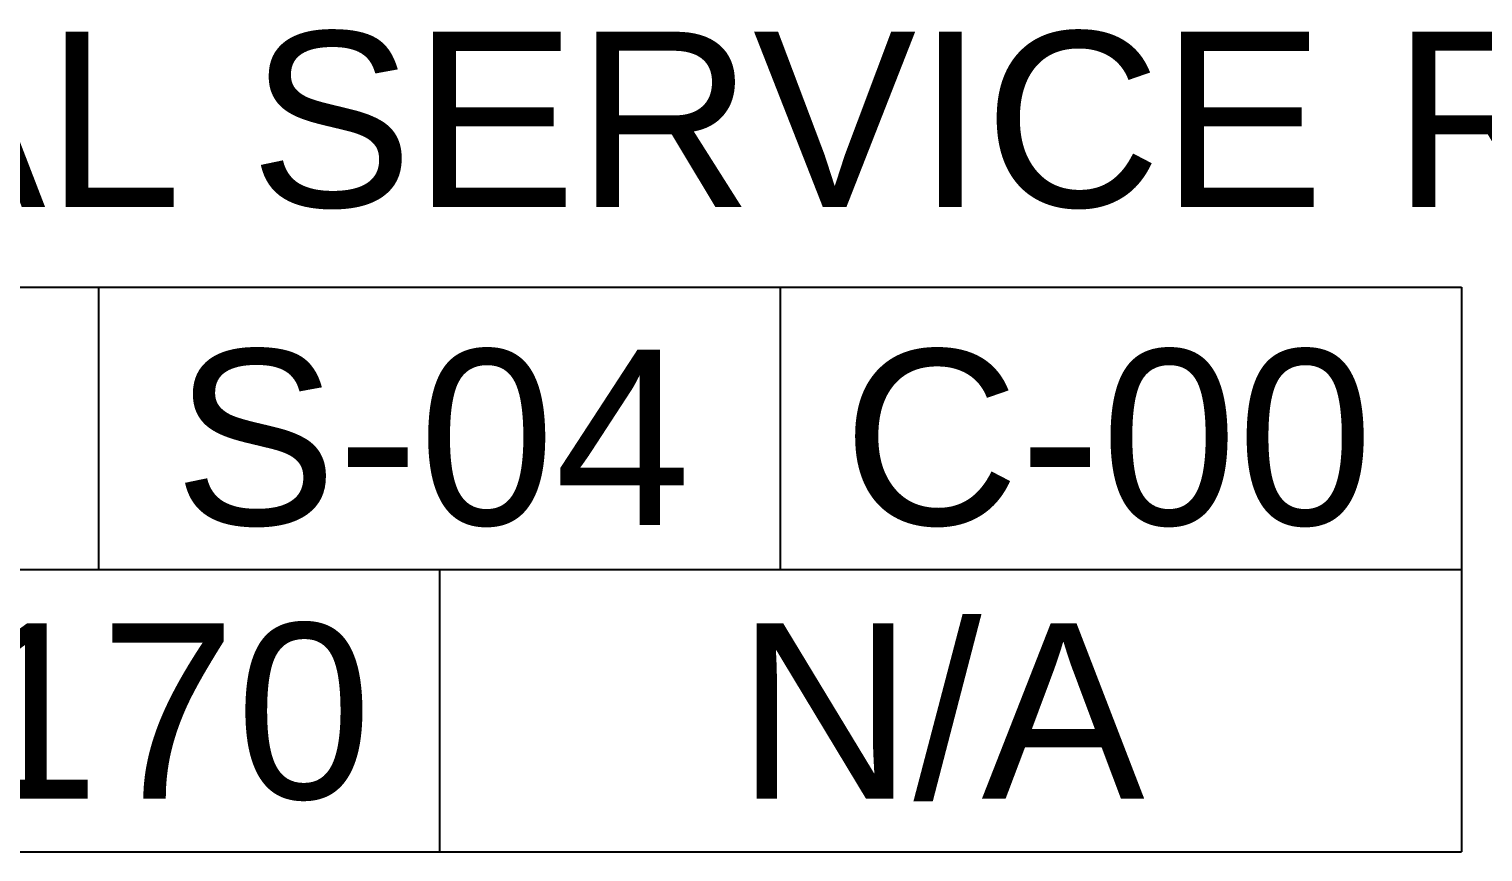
# Model space of a CAD drawing. Header units: millimetres. Extents: x -678720 to -601931, y -306 to 39239.
# Drawn here: x -669508 to -667019, y 1496 to 2905 of the extents above; entities that cross this region are included whole.
import ezdxf

# ---------------------------------------------------------------- set-up
doc = ezdxf.new("R2010")
doc.units = ezdxf.units.MM
doc.layers.add('A-ROOM-IDEN', color=3, linetype='Continuous', lineweight=25)
doc.layers.add('A-ROOM-LINE', color=3, linetype='Continuous', lineweight=25)
doc.styles.add('Arial_2', font='arial.ttf', dxfattribs={"height": 300})

# ---------------------------------------------------------------- blocks, each defined once
blk = doc.blocks.new('DPA_Room Tag Box - Standard-4486259-4234-01 ENLARGED MULTI-PURPOSE LEVEL - REFLECTED CEILING PLAN - SHEET 5')
at = {"layer": 'A-ROOM-LINE'}
for p, q in [((-17.5, -2.936), (17.5, -2.936)), ((-5.833, -2.936), (-5.833, -7.77)), ((5.833, -2.936), (5.833, -7.77)), ((17.5, -2.936), (17.5, -12.604)), ((-17.5, -7.77), (17.5, -7.77)), ((0, -7.77), (0, -12.604)), ((-17.5, -12.604), (17.5, -12.604))]:
    blk.add_line(p, q, dxfattribs=at)

msp = doc.modelspace()

# ---------------------------------------------------------------- block references
at = {"layer": 'A-ROOM-IDEN', "xscale": 99.99999999999993, "yscale": 99.99999999999993, "zscale": 99.99999999999993}
msp.add_blockref('DPA_Room Tag Box - Standard-4486259-4234-01 ENLARGED MULTI-PURPOSE LEVEL - REFLECTED CEILING PLAN - SHEET 5', (-668805.5, 2756.6), dxfattribs=at)

# ---------------------------------------------------------------- texts
at = {"layer": 'A-ROOM-IDEN', "lineweight": 9, "char_height": 300, "attachment_point": 1, "style": 'Arial_2'}
for s, insert, width in [('ELECTRICAL SERVICE ROOM', (-671831.5, 2900.3), 7327.424), ('S-04', (-669260, 2356.1), 1090.295), ('C-00', (-668115, 2356.1), 1114.346), ('+92.170', (-670447.3, 1887.3), 1883.966), ('N/A', (-668296.5, 1887.3), 857.806)]:
    msp.add_mtext(s, dxfattribs=dict(at, insert=insert, width=width))

doc.saveas('drawing.dxf')
